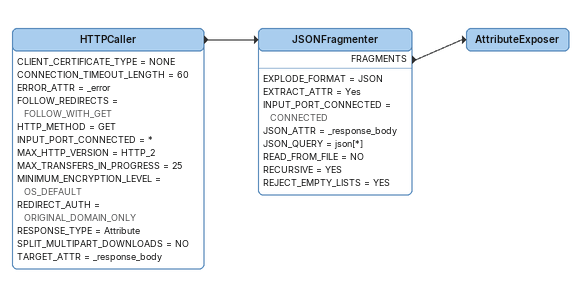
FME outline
HTTPCaller
    CLIENT_CERTIFICATE_TYPE = NONE
    CONNECTION_TIMEOUT_LENGTH = 60
    ERROR_ATTR = _error
    FOLLOW_REDIRECTS = FOLLOW_WITH_GET
    HTTP_METHOD = GET
    INPUT_PORT_CONNECTED = *
    MAX_HTTP_VERSION = HTTP_2
    MAX_TRANSFERS_IN_PROGRESS = 25
    MINIMUM_ENCRYPTION_LEVEL = OS_DEFAULT
    REDIRECT_AUTH = ORIGINAL_DOMAIN_ONLY
    RESPONSE_TYPE = Attribute
    SPLIT_MULTIPART_DOWNLOADS = NO
    TARGET_ATTR = _response_body
    -> JSONFragmenter
JSONFragmenter
    EXPLODE_FORMAT = JSON
    EXTRACT_ATTR = Yes
    INPUT_PORT_CONNECTED = CONNECTED
    JSON_ATTR = _response_body
    JSON_QUERY = json[*]
    READ_FROM_FILE = NO
    RECURSIVE = YES
    REJECT_EMPTY_LISTS = YES
    FRAGMENTS -> AttributeExposer
AttributeExposer
